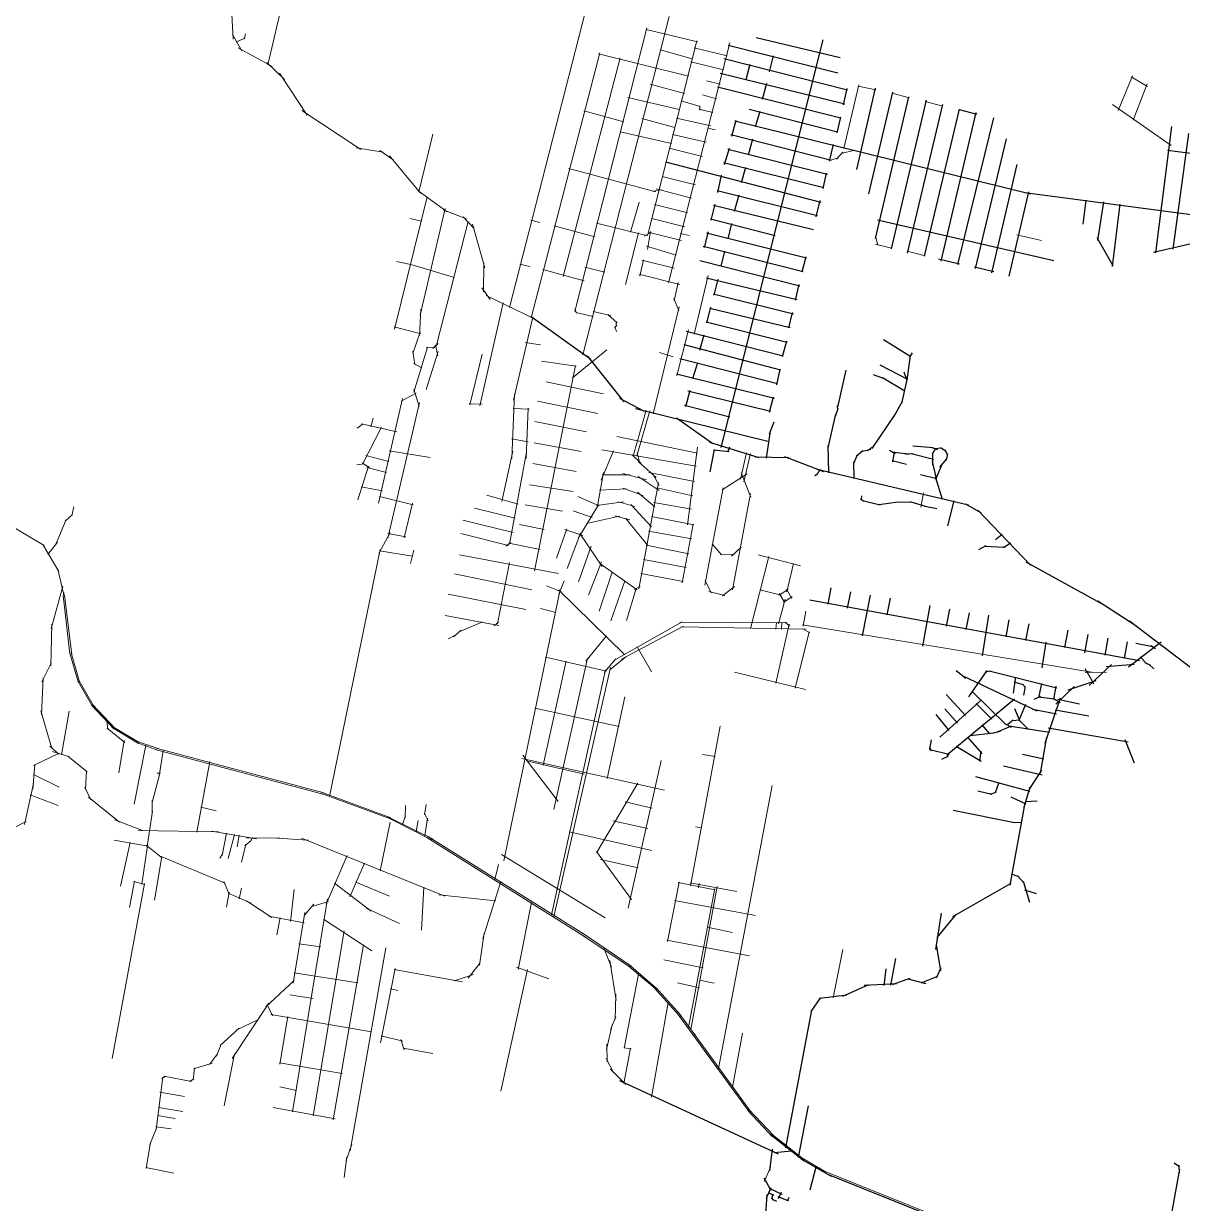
# Model space of a CAD drawing. Header units: inches. Extents: x 723419 to 759401, y 6910722 to 6968430.
# Drawn here: x 727619 to 731647, y 6944091 to 6948192 of the extents above; entities that cross this region are included whole.
import ezdxf

# ---------------------------------------------------------------- set-up
doc = ezdxf.new("R2010")
doc.units = ezdxf.units.IN
doc.header["$MEASUREMENT"] = 0
doc.layers.add('Linhas Axiais - Palhoca', color=3, linetype='Continuous', lineweight=60)
doc.layers.add('Linhas Axiais - Sao Jose', color=5, linetype='Continuous', lineweight=60)

msp = doc.modelspace()

# ---------------------------------------------------------------- linework, layer by layer
at = {"layer": 'Linhas Axiais - Palhoca', "linetype": 'Continuous', "lineweight": 25}
for p, q in [((730191.7, 6944179.3), (730216.8, 6944136.2)), ((730202.8, 6944121.5), (730197.8, 6944052.5)), ((730216.1, 6944144.6), (730200.3, 6944107.7)), ((730206.9, 6944129.1), (730225.3, 6944118.9)), ((730210.4, 6944143.9), (730254.3, 6944122.8)), ((730223.7, 6944123.2), (730219.2, 6944106.5)), ((730251.9, 6944128.6), (730241.6, 6944106.1)), ((730218.8, 6944112.6), (730224.6, 6944101.5)), ((730219.5, 6944105.5), (730236, 6944099)), ((730240.9, 6944114.6), (730277.4, 6944099.3)), ((730279.5, 6944111), (730273, 6944098.8))]:
    msp.add_line(p, q, dxfattribs=at)
at = {"layer": 'Linhas Axiais - Sao Jose', "lineweight": 0}
for p, q in [((728468.4, 6948048.6), (728599, 6948609.7)), ((729308, 6947204.7), (729609.1, 6948382.1)), ((728346.9, 6948137.2), (728342.7, 6948224.6)), ((729562.8, 6947040.3), (729863.2, 6948216.5)), ((728377.1, 6948097), (728345.1, 6948154.4)), ((728358, 6948127.7), (728388.7, 6948142.3)), ((728385.3, 6948137.5), (728390, 6948156.6)), ((729535.3, 6947191.6), (729785.8, 6948177.6)), ((729782.6, 6948171.7), (729962, 6948128.1)), ((728483.2, 6948042.6), (728365.3, 6948108.1)), ((729788.9, 6947458.7), (729958.8, 6948132.3)), ((729831.8, 6948100.5), (729943.4, 6948069.9)), ((729860.9, 6947290.9), (730074.2, 6948124.9)), ((730064.8, 6948079.7), (729949.7, 6948107.1)), ((729383.6, 6947169.5), (729622.3, 6948090.2)), ((729494.7, 6947312.3), (729692.6, 6948072.7)), ((729617.1, 6948087.3), (729930.7, 6948009)), ((730052, 6948030.8), (729938.2, 6948059.2)), ((728526.4, 6947998.1), (728464.7, 6948056.3)), ((728605.1, 6947873.3), (728508.8, 6948019.5)), ((729797.4, 6947981.5), (729915.9, 6947949.2)), ((730040.5, 6947981.8), (729992.2, 6947993.3)), ((730469.9, 6947758.2), (730522.6, 6947979.2)), ((731424.3, 6947890), (731473.2, 6948009.9)), ((731468.4, 6948006.4), (731526.1, 6947973.3)), ((731476.3, 6947856), (731524.8, 6947982.6)), ((729897.4, 6947893.6), (729719.1, 6947934.9)), ((730027.3, 6947930.9), (729979.4, 6947944.8)), ((730520.3, 6947974.7), (730581.2, 6947961.7)), ((730697.8, 6947933.3), (730637.9, 6947949.8)), ((729904.7, 6947923), (729971.3, 6947903.6)), ((730014.7, 6947882.4), (729966.2, 6947894.5)), ((729968, 6947905.8), (729970.6, 6947891.2)), ((730814.7, 6947905.3), (730753.2, 6947921.4)), ((731404.4, 6947911.1), (731607.7, 6947767.8)), ((728791.2, 6947754.2), (728586.6, 6947889.4)), ((729566.2, 6947888.5), (729705.9, 6947849.9)), ((729768.3, 6947861.9), (729883.1, 6947830.1)), ((729888.9, 6947863.5), (730008, 6947837)), ((729692.6, 6947815.9), (729871.4, 6947774.5)), ((729997.5, 6947828.8), (730022.9, 6947823.1)), ((729041.3, 6947808), (728993.1, 6947607.5)), ((729874.1, 6947806.3), (729991.1, 6947779.9)), ((728868.6, 6947745), (728776.5, 6947759.8)), ((728903.9, 6947717.9), (728856.7, 6947750.5)), ((728998.5, 6947602.5), (728890.5, 6947732.6)), ((729862.5, 6947759.2), (729978.4, 6947729.6)), ((730444.9, 6947720.7), (730466.6, 6947745.2)), ((730461, 6947740.6), (730508, 6947751.4)), ((730422.9, 6947717), (730451.3, 6947725.6)), ((729513.8, 6947687.6), (729816.4, 6947606.9)), ((729838.1, 6947660.3), (729954.6, 6947631.7)), ((729091, 6947537.6), (728988.9, 6947611.2)), ((729806.7, 6947607.8), (729835.4, 6947614.8)), ((729818.2, 6947617), (729941.2, 6947585.3)), ((729022.3, 6947590.1), (728908, 6947130.2)), ((729759, 6947571.7), (729728.3, 6947467.2)), ((729084, 6947548.8), (728997.2, 6947178.4)), ((729077.2, 6947545), (729158.3, 6947512.8)), ((729812.5, 6947563), (729928.1, 6947534.3)), ((728961.9, 6947514.3), (729002.8, 6947505.5)), ((729164.1, 6947504.3), (729054, 6947073.6)), ((729185.2, 6947479.4), (729147.1, 6947520.2)), ((729222.2, 6947342.9), (729178.9, 6947494.8)), ((729413.1, 6947500.8), (729382.7, 6947508.3)), ((729463.5, 6947489), (729604.8, 6947450.9)), ((729610.6, 6947498.4), (729788.4, 6947454.4)), ((729802.2, 6947514.2), (729917, 6947485.7)), ((729711.1, 6947284.6), (729756.1, 6947465)), ((729776.2, 6947453.4), (729800, 6947467.1)), ((729787.4, 6947407), (729798.5, 6947469.2)), ((729790, 6947466.6), (729905.3, 6947438)), ((729932.5, 6947454.8), (729901.1, 6947462.2)), ((730588.5, 6947421.3), (730579.9, 6947453.3)), ((731071.1, 6947457.2), (731156.9, 6947437.4)), ((729784.7, 6947417.6), (729887.4, 6947387.4)), ((730636.1, 6947411.6), (730580.5, 6947424.6)), ((728915, 6947365.4), (728965.4, 6947354.2)), ((729217.5, 6947259.3), (729218.5, 6947359.8)), ((729761.4, 6947313.7), (729774.1, 6947370.3)), ((729767.8, 6947369.8), (729880.5, 6947342.2)), ((730689.9, 6947400.6), (730752.7, 6947384.9)), ((729116.5, 6947308.9), (728964.8, 6947354.8)), ((729378.3, 6947347.8), (729343.9, 6947355.3)), ((729423.8, 6947336.6), (729567.7, 6947297.5)), ((729639.7, 6947327.5), (729570.2, 6947344.7)), ((729757.7, 6947321.1), (729899.5, 6947285.1)), ((729894.1, 6947292.4), (729880.9, 6947228.3)), ((729950.2, 6947112.4), (729998.9, 6947316.2)), ((729241.3, 6947232.3), (729212.2, 6947273.1)), ((729396.9, 6947164.2), (729226.5, 6947246.8)), ((729879.3, 6947236.8), (729896.8, 6947194.5)), ((728994.8, 6947108), (729000.1, 6947199)), ((729285.7, 6947221.6), (729205.4, 6946863.7)), ((729541.3, 6947185.3), (729535.3, 6947200.1)), ((729897.8, 6947207.2), (729807.4, 6946835.4)), ((729322.1, 6946883.2), (729389.1, 6947171.2)), ((729598.8, 6947174), (729538.1, 6947188.1)), ((729598.8, 6947191.3), (729659.1, 6947176.8)), ((729649.9, 6947180.7), (729682.8, 6947151.4)), ((729678.9, 6947156.7), (729679.2, 6947139.1)), ((728907.5, 6947138.2), (728999.5, 6947113.3)), ((728996.9, 6947119.1), (728972.5, 6947044.5)), ((729681, 6947144.4), (729673.9, 6947133.4)), ((729673.9, 6947138), (729679.6, 6947122.1)), ((729889.9, 6946968), (729930.5, 6947127.6)), ((729059.9, 6947079.4), (729041.9, 6947063)), ((729058.6, 6947037.4), (729051.2, 6947075.1)), ((729362.3, 6947083.6), (729416, 6947075.1)), ((728972.5, 6947053), (728978.4, 6947006.4)), ((729022.8, 6947066.7), (728975.2, 6946910.6)), ((729018, 6946919.9), (729060, 6947051.8)), ((729048.7, 6947066.2), (729018.6, 6947064.6)), ((729170.1, 6946866.5), (729212.4, 6947042.9)), ((729527.2, 6946960.8), (729646.7, 6947057.4)), ((729877.3, 6947033.7), (729829.8, 6947048.8)), ((728975.2, 6947010.1), (729003.2, 6946994.8)), ((729395.3, 6946290.1), (729537.8, 6947003.6)), ((729418.7, 6947018.6), (729540, 6947001.4)), ((728975.7, 6946920.7), (728994.2, 6946860.9)), ((729435, 6946946.3), (729634.8, 6946904.8)), ((728853, 6946524.3), (728936, 6946888.9)), ((728994.8, 6946874.6), (728884.7, 6946403.7)), ((728931.9, 6946879.3), (728983.1, 6946907.2)), ((729213.1, 6946868.6), (729168, 6946870.1)), ((729315.9, 6946679.9), (729324.8, 6946904.8)), ((729405.5, 6946879.3), (729614.9, 6946836.9)), ((729320.8, 6946853.7), (729376.4, 6946851)), ((729365.8, 6946679.5), (729373.3, 6946854.6)), ((729783.2, 6946847.9), (729738.2, 6946688.1)), ((729750.9, 6946689.7), (729795.3, 6946846.3)), ((728799, 6946800.6), (728778.3, 6946785.7)), ((728915.9, 6946773), (728793.2, 6946800.6)), ((728863, 6946789.4), (728797.4, 6946659.8)), ((728826.1, 6946790.1), (728833.5, 6946819.7)), ((729395.8, 6946808.3), (729575.7, 6946772.6)), ((729315.5, 6946747.9), (729372.8, 6946738.2)), ((729962, 6946698.7), (729681, 6946756.4)), ((729032.3, 6946683.1), (728890, 6946706.9)), ((729281.5, 6946530.5), (729319.1, 6946705.1)), ((729393.6, 6946735.1), (729557.2, 6946704.2)), ((729627.2, 6946605.3), (729669, 6946706.4)), ((729628.7, 6946709.8), (729956.7, 6946653.2)), ((729927, 6946449.5), (729962, 6946719.4)), ((728796.3, 6946664.6), (728821.2, 6946647.6)), ((728888.5, 6946670.1), (728809.1, 6946690.6)), ((729308.4, 6946381.9), (729367.1, 6946702)), ((729765.2, 6946663.2), (729734.5, 6946692.8)), ((729761.5, 6946662.2), (729751.9, 6946699.2)), ((729755.7, 6946670.1), (729817.6, 6946613.5)), ((730131.5, 6946699.2), (730110.4, 6946608.2)), ((730145.3, 6946697.1), (730122, 6946598.6)), ((728803.2, 6946661.9), (728777.8, 6946657.7)), ((728780.6, 6946536.1), (728818, 6946653.5)), ((728812.2, 6946649.2), (728879.9, 6946631.2)), ((729389.1, 6946662.3), (729539.5, 6946634.5)), ((729612.4, 6946508.5), (729635.2, 6946631.8)), ((729726.7, 6946623.8), (729630.4, 6946622.8)), ((729783.9, 6946605.8), (729701.9, 6946627.5)), ((729792.2, 6946630.9), (729951.4, 6946599.8)), ((729828.1, 6946586.5), (729807, 6946624.6)), ((730133.7, 6946626.7), (730046.9, 6946571.7)), ((730113, 6946630.4), (730146.4, 6946546.2)), ((728792.6, 6946581.6), (728866.7, 6946567.2)), ((729377.2, 6946589.1), (729529.8, 6946565.7)), ((729827.8, 6946569.3), (729755.3, 6946617.5)), ((729757.2, 6946226.7), (729826, 6946596.6)), ((728973.6, 6946519), (728855.6, 6946548.1)), ((729229.1, 6946552.5), (729338.4, 6946521.2)), ((729545, 6946547.4), (729619.1, 6946515.6)), ((729716.4, 6946574.9), (729620.6, 6946569.6)), ((729770.9, 6946551.1), (729702.7, 6946577)), ((729812.7, 6946512.5), (729752.9, 6946562.7)), ((729819.6, 6946578.1), (729945, 6946550)), ((730050.3, 6946577.6), (729987.1, 6946239.3)), ((730145.2, 6946558.5), (730083.1, 6946224.1)), ((730747.4, 6946560.7), (730737.9, 6946510.9)), ((727690.6, 6946377.5), (727438, 6946526.8)), ((727786.7, 6946482), (727793, 6946512.2)), ((728942.4, 6946404.7), (728970.4, 6946524.9)), ((729186.7, 6946507.5), (729327.9, 6946473.1)), ((729362.7, 6946518.6), (729492.3, 6946496.9)), ((729548.1, 6946404), (729616.9, 6946519.3)), ((729610.1, 6946516.7), (729703.7, 6946528.9)), ((729687.3, 6946529.4), (729743.4, 6946513)), ((729730.2, 6946519.9), (729802.1, 6946442.6)), ((729810.1, 6946527.3), (729940.8, 6946503.5)), ((727730.3, 6946378.8), (727767.3, 6946468.3)), ((727763.4, 6946462.7), (727789, 6946485.5)), ((729145.3, 6946466.1), (729320.4, 6946422.9)), ((729529.1, 6946497.7), (729595.2, 6946475.4)), ((729575.7, 6946454.3), (729690.5, 6946479.1)), ((729673.6, 6946480.2), (729725.9, 6946466.4)), ((729711.7, 6946472.3), (729788.4, 6946378.1)), ((729801.6, 6946478.6), (729949.3, 6946449)), ((728854, 6946349.7), (728892.6, 6946423.3)), ((728884.7, 6946419), (728948.2, 6946407.4)), ((729138.7, 6946418.9), (729304.9, 6946377.9)), ((729343.3, 6946450.2), (729428, 6946433)), ((729471.9, 6946334.1), (729506.9, 6946435.2)), ((729500, 6946433.6), (729562.4, 6946412.5)), ((729509, 6946298.2), (729555, 6946420.9)), ((729629.6, 6946305), (729551.9, 6946419.9)), ((729791.6, 6946427.8), (729941.8, 6946400.3)), ((729908, 6946247.4), (729946.6, 6946452.1)), ((727741.2, 6946287.2), (727685.5, 6946381.1)), ((727703.6, 6946346.3), (727736.6, 6946389.4)), ((729295.2, 6946375.2), (729312.4, 6946388)), ((729305.4, 6946386.3), (729414.3, 6946363.8)), ((729547.6, 6946251.1), (729591.5, 6946375.4)), ((729782.6, 6946379.1), (729931.8, 6946349)), ((730044.6, 6946345.5), (730012.9, 6946383.2)), ((728858.2, 6946364), (728682.3, 6945505.1)), ((728855.6, 6946358.7), (728971, 6946340.2)), ((728964, 6946314.9), (728975, 6946361.4)), ((729134.3, 6946345.7), (729477.8, 6946280)), ((730088.7, 6946346.2), (730040.1, 6946347.2)), ((730113.1, 6946372.3), (730079.9, 6946340.9)), ((730146.2, 6946089.4), (730208.9, 6946338.9)), ((730171.8, 6946345.2), (730319.4, 6946306.5)), ((727737.4, 6946295.5), (727758.2, 6946210.3)), ((729265.7, 6946105.8), (729308.4, 6946318.8)), ((729582.5, 6946205.5), (729627.5, 6946320.9)), ((729751.9, 6946223.5), (729622.2, 6946315.1)), ((729773.6, 6946328.8), (729921.7, 6946300.8)), ((730271.6, 6946216.4), (730295.2, 6946314.8)), ((729116.6, 6946278.7), (729385.2, 6946224)), ((729479.3, 6946208.5), (729498.3, 6946255.2)), ((729620.1, 6946148.9), (729665.1, 6946285.5)), ((729660.3, 6946115.6), (729708.5, 6946255.3)), ((729764, 6946280.7), (729912.2, 6946252.1)), ((730009, 6946213.5), (729987.8, 6946256.2)), ((727714.7, 6946087.8), (727754.9, 6946236)), ((727756, 6946201.9), (727758.3, 6946213.7)), ((727757.3, 6946213.4), (727761.4, 6946203)), ((729288.2, 6945281.4), (729483.7, 6946225.2)), ((729436.1, 6946237.6), (729488.6, 6946216.4)), ((729478.4, 6946223), (729708.6, 6945998.1)), ((729714.8, 6946116.7), (729748.7, 6946228.7)), ((729741.3, 6946224.6), (729762.5, 6946235.7)), ((730056.6, 6946203.3), (730000.9, 6946218.1)), ((730090.5, 6946235.4), (730048.9, 6946202.6)), ((730252.8, 6946205.5), (730178.2, 6946223.3)), ((730244.6, 6946205), (730276.4, 6946224.9)), ((730270.3, 6946225.9), (730289.1, 6946193.4)), ((727756.2, 6946204.4), (727779.9, 6946000.8)), ((727760.8, 6946205.2), (727786.1, 6945997.7)), ((729094.6, 6946208.1), (729364.9, 6946155.2)), ((730243, 6946105.3), (730265.8, 6946191.3)), ((730263.9, 6946180.4), (730244.9, 6946211.1)), ((730260.2, 6946179.9), (730290.9, 6946200.5)), ((729084.4, 6946134.5), (729270.5, 6946100.1)), ((729415.8, 6946158.6), (729469.6, 6946144.5)), ((730338.1, 6946149), (730329.1, 6946097.7)), ((727713.6, 6945959.5), (727717.3, 6946103.9)), ((729133.1, 6946077.8), (729213.8, 6946112.2)), ((729254.2, 6946098.7), (729270.1, 6946110.7)), ((729908.6, 6946112.2), (729670.7, 6945978.3)), ((729697.7, 6945982.2), (729913.1, 6946097.6)), ((730272.9, 6946108.4), (729900.4, 6946110.8)), ((729903.8, 6946095.2), (730339.3, 6946086.8)), ((730233.8, 6945899.2), (730280.6, 6946103.7)), ((730234.3, 6946086.8), (730235.6, 6946109.8)), ((730253.9, 6946085.7), (730254.4, 6946110.8)), ((730281.9, 6946097.6), (730265, 6946110.6)), ((731331.8, 6945936.8), (730326.9, 6946101.4)), ((729094.3, 6946052.7), (729121.7, 6946066.8)), ((729113.7, 6946060.6), (729140.1, 6946083.6)), ((729573.7, 6945975.6), (729645.5, 6946063.4)), ((730349.1, 6946078), (730300.7, 6945881.7)), ((730328, 6946088.1), (730351.5, 6946073.5)), ((727778.7, 6946006.5), (727810.1, 6945900.3)), ((729801.7, 6945938.6), (729752, 6946025.4)), ((727682.4, 6945903.7), (727715.7, 6945970.9)), ((727813.4, 6945903.5), (727784.6, 6946004.1)), ((729425.5, 6945614), (729505.3, 6945976.1)), ((729432.9, 6945989.9), (729644.6, 6945940.7)), ((729462.5, 6945459.7), (729579, 6945985.7)), ((729677.9, 6945983.8), (729637.4, 6945936.5)), ((729657.2, 6945944.9), (729711.8, 6945990.4)), ((729642.2, 6945944.9), (729454, 6945093.8)), ((729462.5, 6945088.5), (729659.6, 6945953.1)), ((730337.2, 6945877.2), (730090.1, 6945937.3)), ((731383.7, 6945937.4), (731308.6, 6945935.8)), ((731338.7, 6945897.2), (731309.1, 6945949)), ((727681.4, 6945789.4), (727686.6, 6945917.7)), ((727808.3, 6945905.3), (727857.5, 6945820.1)), ((727860.5, 6945822.8), (727812.4, 6945907)), ((729647.7, 6945567.6), (729709.1, 6945851.8)), ((727716.8, 6945671.6), (727678.4, 6945802.8)), ((727750.2, 6945650.5), (727777.9, 6945801.9)), ((727855.5, 6945823), (727933.3, 6945739.5)), ((727858.9, 6945825.1), (727936.3, 6945742.5)), ((729689, 6945748.1), (729396.4, 6945812.1)), ((727911.9, 6945737.6), (727907.9, 6945769.1)), ((727970.9, 6945692.4), (727909.2, 6945742.6)), ((727927.3, 6945744.9), (728018.8, 6945689.2)), ((728020.9, 6945693.2), (727932, 6945745.9)), ((729936.7, 6945194.9), (730040.2, 6945749.7)), ((727741.9, 6945652.8), (727710.2, 6945680.6)), ((727950, 6945587.6), (727969, 6945700)), ((728003.7, 6945478.6), (728043.6, 6945683.4)), ((728011.8, 6945692.4), (728088.3, 6945665.2)), ((728014.2, 6945695.9), (728090.2, 6945670.4)), ((727653.6, 6945612.7), (727742.2, 6945656.1)), ((727779, 6945642.9), (727719.7, 6945661.7)), ((727840.1, 6945590.8), (727773.2, 6945645.5)), ((728668.1, 6945510.8), (728076.4, 6945668.9)), ((728663.1, 6945517.3), (728080.1, 6945673.6)), ((728090.4, 6945577), (728104.4, 6945663.5)), ((729846.2, 6945527.4), (729350.3, 6945637.6)), ((729477.5, 6945487.9), (729354.8, 6945648.8)), ((730022.5, 6945644.5), (729979.3, 6945651.3)), ((727658.4, 6945616.4), (727650.7, 6945530.4)), ((728221.4, 6945381.6), (728266.4, 6945626.8)), ((729567.2, 6945583.1), (729366.8, 6945629.5)), ((729720.5, 6945117.5), (729834.7, 6945630.8)), ((727742.5, 6945537), (727653.9, 6945581.2)), ((727833.8, 6945529.4), (727837.2, 6945594.7)), ((728065.3, 6945484.7), (728093.1, 6945590.2)), ((728083.3, 6945586), (728092.8, 6945586)), ((727653.3, 6945550.3), (727622.1, 6945407.9)), ((727852.6, 6945493.6), (727831.7, 6945537.8)), ((728650.7, 6945521.4), (728895.4, 6945430.6)), ((728894.2, 6945428), (728654.6, 6945515.1)), ((729610.3, 6945309.3), (729754.5, 6945551.4)), ((730220.7, 6945543.8), (730034.3, 6944559.5)), ((727739.3, 6945473.3), (727642.2, 6945510.8)), ((727952.3, 6945416.4), (727844.6, 6945503.2)), ((728066.3, 6945446.3), (728066.3, 6945491.8)), ((728946.5, 6945473.9), (728945.1, 6945429.8)), ((729012.4, 6945441.8), (729018.1, 6945477.7)), ((729803.4, 6945464.1), (729709.8, 6945486.3)), ((728048.4, 6945331.2), (728066.6, 6945453.7)), ((728235.2, 6945467.7), (728288.1, 6945455.8)), ((728884.3, 6945432.4), (729038.6, 6945353.3)), ((729042.1, 6945356.6), (728885.4, 6945434.8)), ((728946.5, 6945438.2), (728936.2, 6945407.9)), ((729025.8, 6945420.2), (729012.4, 6945446)), ((727628.3, 6945418.2), (727457.6, 6945330.8)), ((728032.7, 6945386.5), (727936.2, 6945424.6)), ((728858.2, 6945247), (728893.5, 6945416.4)), ((728990.6, 6945422), (728983.5, 6945383.5)), ((729013.1, 6945368), (729023, 6945429.8)), ((729789.4, 6945394), (729666.7, 6945421)), ((729975.3, 6945396.2), (729954.6, 6945399.3)), ((728052.3, 6945332.5), (727934.3, 6945353.2)), ((728296, 6945382.1), (728017.7, 6945387.4)), ((728428.7, 6945358.3), (728272.6, 6945385.2)), ((728308.7, 6945300.5), (728324.6, 6945377.8)), ((728329.6, 6945289.4), (728352.4, 6945372.5)), ((728361.7, 6945330.4), (728368, 6945371.2)), ((728388.1, 6945333.6), (728409.5, 6945351.8)), ((728508.9, 6945361.8), (728393.4, 6945360)), ((728406.9, 6945347.1), (728414.6, 6945363)), ((728607.7, 6945353.9), (728482, 6945361.8)), ((729083.3, 6945158.6), (728584.8, 6945360.5)), ((729020.6, 6945363), (729572.7, 6945016.4)), ((729023, 6945367.1), (729574.8, 6945022.3)), ((729803, 6945317.3), (729515.9, 6945382.1)), ((727955.4, 6945193.1), (727989.3, 6945345)), ((728030.1, 6945200.8), (728049.9, 6945334.4)), ((728096.9, 6945294.2), (728044.6, 6945336.2)), ((728376.5, 6945276.4), (728391, 6945339.4)), ((729610.7, 6945313.7), (729732, 6945147)), ((728099.4, 6945297.1), (728073.5, 6945144.9)), ((728319.2, 6945203.4), (728090.9, 6945298.9)), ((728301.1, 6945290.2), (728311.1, 6945306.6)), ((728670.3, 6945130.6), (728743.3, 6945300.6)), ((728752.8, 6945156.4), (728803.7, 6945273.7)), ((729269.4, 6945269), (729257.5, 6945217)), ((729640.3, 6945083.1), (729280.3, 6945303.9)), ((729755.8, 6945257.7), (729624.8, 6945285.9)), ((727926.6, 6944594.6), (728039.6, 6945203.1)), ((727986.7, 6945119.8), (728003.9, 6945210.5)), ((728001.8, 6945209.2), (728040.9, 6945199.4)), ((728334, 6945165.8), (728314.4, 6945210)), ((728368.4, 6945149.7), (728376.9, 6945186.5)), ((728699.7, 6945204.2), (728826.7, 6945106.3)), ((728891.3, 6945158.6), (728773.7, 6945207.3)), ((729010.4, 6945189.6), (729001.7, 6945041)), ((729278.4, 6945209.2), (729215.2, 6945011.1)), ((729897.2, 6945207.9), (729857.1, 6945000.6)), ((729894.2, 6945206.4), (730021.9, 6945180.8)), ((730097.9, 6945174.7), (729936.5, 6945205.5)), ((729937.8, 6944694.7), (730030.2, 6945192.1)), ((729967.4, 6945202.4), (729964.7, 6945188.1)), ((728333, 6945173), (728324.8, 6945120.6)), ((728409.7, 6945133.8), (728330.6, 6945169.3)), ((728559.4, 6945182), (728546.2, 6945070.3)), ((728553.5, 6944408.6), (728675.5, 6945149.8)), ((729260.1, 6945142.9), (729062.8, 6945162.8)), ((730021.4, 6945184.8), (729930.6, 6944703.5)), ((728481.7, 6945084.1), (728393.3, 6945142)), ((728594.4, 6945091), (728628.2, 6945130.6)), ((728621.9, 6945123.2), (728678.5, 6945139.6)), ((728809.2, 6945117.1), (728925.4, 6945063.8)), ((729337.8, 6944903.7), (729384.8, 6945137)), ((730162.7, 6945091.9), (729881.8, 6945143.5)), ((728593.8, 6945065.6), (728470, 6945089.4)), ((728499.1, 6945024.5), (728511.3, 6945083.8)), ((728555.7, 6944855.7), (728596.3, 6945101.5)), ((728830, 6944968.4), (728661.4, 6945078.5)), ((728625.1, 6944394.8), (728733, 6945037.9)), ((729203.3, 6944918.3), (729220.1, 6945030.3)), ((729727, 6944911.9), (729556.5, 6945027)), ((729731, 6944915.8), (729560.6, 6945031.4)), ((730082.9, 6945032.8), (729994.7, 6945050.9)), ((728651.9, 6944982.2), (728576, 6944993.1)), ((728694.6, 6944381.4), (728800.1, 6944989.6)), ((730142, 6944950.8), (729854.9, 6945005.5)), ((728753.9, 6944273.8), (728878, 6944978.7)), ((729662.2, 6944911.8), (729637.6, 6944975.5)), ((730432.6, 6944805.8), (730466.5, 6944973)), ((728910, 6944907.7), (728859.3, 6944648.8)), ((728907.4, 6944903.7), (729145.1, 6944861.4)), ((729164.5, 6944874.2), (729206.4, 6944927.5)), ((729277.4, 6944480.8), (729370, 6944903.3)), ((729444.5, 6944871.1), (729332.5, 6944911.6)), ((729678.4, 6944796.1), (729657.2, 6944935.6)), ((729819.7, 6944832.5), (729720.6, 6944916.3)), ((729823.5, 6944834.3), (729721.8, 6944922.6)), ((729843.9, 6944937.1), (729981.5, 6944909.3)), ((728559.9, 6944865.6), (728461.2, 6944774.1)), ((728780.7, 6944857.3), (728559.5, 6944892.6)), ((729115.1, 6944864.5), (729183.4, 6944886.1)), ((729756.4, 6944887.9), (729707, 6944630.5)), ((729968.1, 6944866.9), (730018.9, 6944856.7)), ((728893.7, 6944836.2), (728921.5, 6944830.5)), ((729675.5, 6944729.5), (729678.1, 6944818.4)), ((729896.9, 6944744.6), (729812.5, 6944839.3)), ((729901.2, 6944747.3), (729817.3, 6944840.1)), ((729892.4, 6944857.3), (729968.7, 6944839.6)), ((728471.3, 6944786.5), (728344.1, 6944594.2)), ((728484.3, 6944743), (728465.3, 6944781.8)), ((728544.3, 6944815.7), (728625.4, 6944803)), ((729801.9, 6944460.3), (729859.9, 6944789.5)), ((728827.9, 6944687.3), (728478, 6944746.9)), ((728509.7, 6944574.4), (728536.9, 6944740.2)), ((729659.6, 6944695.3), (729677.1, 6944739.2)), ((730144.7, 6944404.4), (729890.6, 6944752.5)), ((730146.6, 6944409.3), (729896.7, 6944752.8)), ((729900.9, 6944736.1), (729905.2, 6944743.9)), ((728302.6, 6944640), (728368.4, 6944700.3)), ((728360.2, 6944694.2), (728435.1, 6944730.2)), ((729645.6, 6944625.7), (729664.4, 6944710.9)), ((728861.9, 6944673.1), (728936.9, 6944654.1)), ((728930.8, 6944660.3), (728941.4, 6944625)), ((729947.3, 6944672.8), (729953.2, 6944680.7)), ((730083.2, 6944495.1), (730118.1, 6944683)), ((728289.9, 6944603), (728305.5, 6944644.2)), ((728938.3, 6944629.9), (729041.9, 6944611.3)), ((729647.2, 6944582.9), (729646.6, 6944643.7)), ((729705.1, 6944508), (729728.7, 6944630.8)), ((729706.4, 6944631.8), (729731.3, 6944628.1)), ((728210.8, 6944558.5), (728274, 6944578.1)), ((728265.5, 6944573.9), (728293, 6944610.1)), ((728352.3, 6944610.1), (728316.1, 6944429.7)), ((728726.7, 6944541.9), (728508.7, 6944579)), ((729670.2, 6944543.5), (729643.5, 6944594.3)), ((728113.9, 6944532.9), (728099.4, 6944525.4)), ((728202.3, 6944514.3), (728106.8, 6944533.4)), ((728208.1, 6944518.8), (728213.1, 6944562)), ((729712, 6944503.5), (729659.3, 6944556.9)), ((728102.8, 6944529.7), (728079.5, 6944347.1)), ((728196.2, 6944514.3), (728210.5, 6944523.6)), ((728567.7, 6944483.6), (728509.2, 6944496.3)), ((728178.7, 6944462.7), (728092.7, 6944477)), ((728171.9, 6944410.4), (728088, 6944424.4)), ((728485.9, 6944424.1), (728701.5, 6944384.9)), ((730221.5, 6944323.6), (730138.7, 6944411.6)), ((730140.3, 6944416.8), (730226.3, 6944325.3)), ((728145.9, 6944385.7), (728084.3, 6944396.6)), ((728081.3, 6944352.4), (728058, 6944294.9)), ((728132.4, 6944349.9), (728078.5, 6944356.6)), ((730219.6, 6944330.9), (730334.7, 6944241)), ((728060.5, 6944303), (728044.6, 6944212)), ((728740.1, 6944240), (728759.9, 6944296.3)), ((728733.7, 6944181), (728742.9, 6944252.8)), ((730409.3, 6944199.3), (730321.5, 6944249.8)), ((728044.2, 6944215.5), (728141.6, 6944196.1)), ((730215.6, 6944215.6), (730192.8, 6944167)), ((731384.6, 6943809), (730399.3, 6944203.6))]:
    msp.add_line(p, q, dxfattribs=at)
at = {"layer": 'Linhas Axiais - Sao Jose', "linetype": 'Continuous', "lineweight": 25}
for p, q in [((730165.4, 6948143.3), (730457.9, 6948073.7)), ((730397.5, 6948135), (730042.5, 6946718.8)), ((730068.1, 6948116.9), (730449.3, 6948020.6)), ((730053.1, 6948070.2), (730482.7, 6947961.7)), ((730224.8, 6948080.2), (730210.5, 6948023.8)), ((730039.9, 6948019.9), (730473.1, 6947913)), ((730143.8, 6948049.8), (730129.9, 6947995.8)), ((730201.1, 6947983.6), (730186.5, 6947927.6)), ((730031, 6947972.3), (730460.2, 6947864.5)), ((730481.1, 6947966.5), (730467.8, 6947909.9)), ((730578.5, 6947967.2), (730514.2, 6947685.1)), ((730639.4, 6947953.1), (730555.5, 6947600.1)), ((730695.1, 6947937.5), (730579.3, 6947445.4)), ((730447.8, 6947814.4), (730141.3, 6947893.4)), ((730756.5, 6947925.3), (730634.3, 6947409.4)), ((730813.2, 6947910.6), (730690.4, 6947393.5)), ((730750.4, 6947383.3), (730872.2, 6947894.7)), ((730870.8, 6947893.3), (730932.3, 6947877.5)), ((730095, 6947855.5), (730080.1, 6947799.8)), ((730091.2, 6947853.8), (731119.5, 6947599.9)), ((730177.8, 6947886.8), (730162, 6947832.7)), ((730458.5, 6947866.4), (730445.5, 6947812.3)), ((730808.5, 6947366.4), (730930.7, 6947882.6)), ((730866.6, 6947354.9), (730991.3, 6947863.8)), ((731609.6, 6947833.9), (731553, 6947394.8)), ((730077.5, 6947805.8), (730426.8, 6947717.3)), ((730152.5, 6947789.6), (730137.2, 6947734.8)), ((730433.1, 6947771.2), (730419.2, 6947713.3)), ((731034.2, 6947791), (730926.7, 6947340.2)), ((731668.4, 6947810.1), (731614.1, 6947407.5)), ((730071.2, 6947758), (730054.6, 6947701.4)), ((730067.2, 6947755), (730413.3, 6947667.9)), ((731780.1, 6947726.4), (731595.5, 6947751.3)), ((729850.4, 6947711), (730390.3, 6947571.6)), ((730400.3, 6947621.1), (730052.3, 6947707.3)), ((730128.7, 6947691.9), (730113.8, 6947638.5)), ((731071.6, 6947702), (730983, 6947325.8)), ((730044.2, 6947664.7), (730031.1, 6947605.2)), ((730408.8, 6947672.3), (730396.7, 6947618.4)), ((730378.7, 6947523.9), (730029.3, 6947611)), ((731112.1, 6947607.5), (731043.8, 6947313.8)), ((730104.8, 6947595.6), (730089.1, 6947539.1)), ((730386.3, 6947576.4), (730372.8, 6947520.7)), ((731786.7, 6947513.2), (731099, 6947603.6)), ((731311.8, 6947578.3), (731300.8, 6947495.2)), ((731372.5, 6947572), (731352.3, 6947437.5)), ((730021.3, 6947563.9), (730008.2, 6947509.1)), ((730017.6, 6947561), (730364.2, 6947476.2)), ((731429.6, 6947564.6), (731402.5, 6947347.4)), ((730006.7, 6947513.6), (730231.5, 6947455.2)), ((730080.2, 6947497.3), (730066.6, 6947443.4)), ((731200.5, 6947367.1), (730587.7, 6947508.9)), ((729998.1, 6947468), (729984.5, 6947413.1)), ((729993.1, 6947464.5), (730340, 6947377.4)), ((731406.6, 6947350.3), (731350.5, 6947447.3)), ((731751.4, 6947443), (731547, 6947396.2)), ((730328.9, 6947329), (729981, 6947416.6)), ((729969.9, 6947368.2), (730317.3, 6947280)), ((730055.6, 6947400.4), (730042.5, 6947349)), ((730337.5, 6947381.4), (730324.4, 6947328)), ((730872.4, 6947355.4), (730799.5, 6947373.4)), ((730991.4, 6947329.2), (730924.5, 6947345.5)), ((729992.1, 6947308.5), (730307.7, 6947232.5)), ((730032.4, 6947303.5), (730018.3, 6947247.6)), ((730314.3, 6947284.4), (730301.2, 6947231)), ((730015.8, 6947252.7), (730295.1, 6947183.2)), ((730007.2, 6947206.6), (729992.6, 6947151.7)), ((730004.2, 6947203.1), (730283.5, 6947135.1)), ((729590.2, 6947024.5), (729382.8, 6947172.2)), ((729991.6, 6947155.2), (730272.9, 6947084.7)), ((730291.1, 6947187.5), (730278, 6947134.1)), ((729922.5, 6947123.2), (730259.3, 6947037.2)), ((729913.7, 6947076.5), (730250.2, 6946987.8)), ((729983.5, 6947109.1), (729968.3, 6947055.2)), ((730270.4, 6947087.6), (730256.3, 6947033.7)), ((730608.2, 6947093.2), (730702.6, 6947034.3)), ((729577.9, 6947037.3), (729705.1, 6946876.9)), ((730701.2, 6947038.3), (730689.7, 6946952.3)), ((730707.6, 6947047.8), (730698.2, 6947032.8)), ((730239.1, 6946939.8), (729899.6, 6947027.1)), ((729961.2, 6947012.3), (729944.5, 6946957.4)), ((730247.2, 6946991.1), (730235.6, 6946936.2)), ((730595.8, 6947006), (730691.2, 6946955.3)), ((729889, 6946974.1), (730229, 6946889.3)), ((730477.6, 6946987.1), (730447.6, 6946858.5)), ((730572.6, 6946971.6), (730616.6, 6946955.5)), ((730604, 6946961.4), (730682.3, 6946915.1)), ((730690.8, 6946959.6), (730670.3, 6946870.8)), ((730678.8, 6946981.7), (730687.9, 6946954.4)), ((729935, 6946915.9), (729919.3, 6946860)), ((730215.4, 6946842.9), (729927.5, 6946913.9)), ((729777.1, 6946843.5), (729691.9, 6946889.1)), ((730224.5, 6946893.2), (730210.9, 6946839.4)), ((730673.1, 6946877.7), (730643.8, 6946826.6)), ((729746, 6946853.3), (730211.1, 6946739.4)), ((729916.8, 6946866), (730074.2, 6946825.2)), ((730415.3, 6946717.1), (730442.1, 6946834.6)), ((730449.7, 6946852.6), (730439.5, 6946826.2)), ((730449.1, 6946848.5), (730448.4, 6946863.9)), ((730648, 6946833.3), (730568, 6946714.4)), ((730015, 6946731.5), (729888.1, 6946820.7)), ((730226.4, 6946806.5), (730211.1, 6946765)), ((730214.5, 6946776.5), (730200.1, 6946681.4)), ((730019.6, 6946711.6), (730004.5, 6946633.7)), ((730176.4, 6946682.6), (730004.6, 6946736.1)), ((730016.7, 6946709.8), (730071.1, 6946704.6)), ((730072.5, 6946719.4), (730066.3, 6946701.6)), ((730417.6, 6946630.1), (730416.1, 6946725.7)), ((730535.8, 6946706.5), (730512.7, 6946687.1)), ((730530.3, 6946704.1), (730563.5, 6946712.3)), ((730572.4, 6946720.3), (730553, 6946707.1)), ((730629.2, 6946709.2), (730648.7, 6946697)), ((730645.2, 6946703.6), (730639, 6946668.8)), ((730710.1, 6946723.8), (730780.6, 6946717.9)), ((730772.6, 6946719.3), (730795.3, 6946710.9)), ((730789, 6946715.1), (730777.5, 6946695.9)), ((730810, 6946716.2), (730785.7, 6946713.2)), ((730825.8, 6946704.9), (730805.7, 6946717.4)), ((730830.1, 6946693), (730822, 6946710.3)), ((730279, 6946682.2), (730162, 6946684.2)), ((730400.3, 6946634.3), (730265.1, 6946685.9)), ((730516.1, 6946692.1), (730503.3, 6946662.2)), ((730504.2, 6946668.3), (730504.7, 6946610.3)), ((730637.9, 6946673.6), (730687.5, 6946660.7)), ((730644.5, 6946702.2), (730696.5, 6946695.9)), ((730684.7, 6946695.2), (730711.2, 6946697.7)), ((730704.2, 6946698), (730781.3, 6946678.2)), ((730776.7, 6946670), (730790.6, 6946610.2)), ((730778.8, 6946700.3), (730778.4, 6946657.3)), ((730789.5, 6946608.2), (730813.6, 6946663.2)), ((730804.1, 6946649.9), (730828.3, 6946679.2)), ((730830.5, 6946696.2), (730826, 6946674.4)), ((730378.1, 6946625.3), (730369.7, 6946620.2)), ((730386.4, 6946641.3), (730376.2, 6946623)), ((730903.5, 6946517.7), (730377.7, 6946641.6)), ((730736.8, 6946624.9), (730793.4, 6946610.6)), ((730813.4, 6946538), (730789.2, 6946616.6)), ((730528.3, 6946540.4), (730539.3, 6946532.3)), ((730532, 6946549.9), (730530.1, 6946538.2)), ((730535.3, 6946533.8), (730596.8, 6946519.5)), ((730592.3, 6946519.7), (730658.7, 6946529)), ((730650.1, 6946528.3), (730704.2, 6946529.9)), ((730699.1, 6946530.3), (730757.9, 6946512.8)), ((730751.3, 6946514), (730793.4, 6946506.7)), ((730853.1, 6946532.6), (730830.8, 6946445.8)), ((730948.6, 6946490.1), (730894.5, 6946521.3)), ((731119.3, 6946309.2), (730936.5, 6946500.4)), ((731020.3, 6946416.4), (730997.5, 6946396.8)), ((730939.9, 6946363.3), (730965.1, 6946377.5)), ((730958.1, 6946375.7), (731031.1, 6946372.1)), ((731051.1, 6946385.3), (731024.5, 6946369.9)), ((731375.1, 6946170.8), (731104.1, 6946320)), ((730424.7, 6946230.5), (730414.2, 6946173.4)), ((730493.5, 6946217.1), (730481.8, 6946160)), ((731498, 6945977.3), (730351.6, 6946187.4)), ((730561.7, 6946205.5), (730534.4, 6946063.8)), ((730631.1, 6946195), (730620, 6946136.7)), ((731485.5, 6946098.8), (731353, 6946184.7)), ((730768.8, 6946168.7), (730743.4, 6946027.3)), ((730837.6, 6946155.9), (730826.4, 6946097.3)), ((730905.7, 6946143.1), (730894.6, 6946085.4)), ((730973.6, 6946135.3), (730950.8, 6945994.5)), ((731043.9, 6946119.6), (731033.2, 6946060.1)), ((731113.4, 6946105.3), (731101.5, 6946047.6)), ((731846, 6945821.8), (731463.4, 6946115.1)), ((731248.8, 6946083), (731236.7, 6946023)), ((731317.9, 6946067.9), (731307.2, 6946004.6)), ((731387.9, 6946055.2), (731377.3, 6945995.9)), ((731172.3, 6946042), (731158.8, 6945952.2)), ((731455.5, 6946043), (731444.6, 6945985)), ((731573.1, 6946041.1), (731459.8, 6945954.9)), ((731485.3, 6946038.1), (731544.8, 6946026.8)), ((731553.4, 6946018.9), (731537.5, 6946029.4)), ((731500.7, 6945991.2), (731523, 6945966.3)), ((731517, 6945970.7), (731535.8, 6945961.6)), ((731529.9, 6945965.6), (731548.1, 6945949.3)), ((730860.3, 6945943.4), (730894.5, 6945917)), ((730967.3, 6945943.1), (730903.4, 6945851.5)), ((730961.4, 6945938.4), (730981.2, 6945942.3)), ((730975.8, 6945942.3), (731210.3, 6945882.8)), ((731400.1, 6945964.4), (731322.8, 6945891.3)), ((731479.5, 6945963.8), (731382.6, 6945955.4)), ((730883.8, 6945924.2), (731141.2, 6945803.5)), ((731066.7, 6945920), (731058.3, 6945864.2)), ((731060.9, 6945903.2), (731093.6, 6945894.6)), ((731091.4, 6945895.7), (731101.2, 6945884.5)), ((731100.4, 6945887), (731094.3, 6945857.7)), ((731156.7, 6945897.7), (731147.2, 6945847.6)), ((731207.1, 6945888.6), (731199.5, 6945842.2)), ((731271, 6945887.6), (731207, 6945825.7)), ((731345.6, 6945907.2), (731248.8, 6945874.9)), ((730826.2, 6945860), (730893.2, 6945786.6)), ((731063.2, 6945844), (730828.2, 6945649.2)), ((730915.4, 6945871.6), (731034.4, 6945753.8)), ((731131.2, 6945843), (731155.2, 6945853.9)), ((731147, 6945851.3), (731203, 6945844.2)), ((731221.8, 6945847.4), (731168.7, 6945689.6)), ((731197.6, 6945847), (731222.4, 6945831.6)), ((731213.8, 6945843.2), (731289, 6945826.8)), ((730949, 6945841.1), (730803.5, 6945711.7)), ((730821.3, 6945809.6), (730865.2, 6945759.6)), ((730930.4, 6945828.1), (730984.5, 6945773.7)), ((731063, 6945811.2), (731081.7, 6945767.5)), ((731102.1, 6945824.7), (731078.9, 6945769.2)), ((731127.1, 6945808.8), (731209.1, 6945792.5)), ((731204.9, 6945806.1), (731321.8, 6945785)), ((730790.1, 6945790.2), (730834.6, 6945735.1)), ((731040.2, 6945756.3), (731058.7, 6945771.7)), ((731055, 6945769.4), (731081.6, 6945772.2)), ((731078, 6945772.1), (731112.5, 6945737.9)), ((730909.2, 6945717.5), (730992, 6945727)), ((730950.3, 6945753.7), (730976, 6945722.5)), ((730983.9, 6945725.6), (731014.3, 6945732.4)), ((731051.4, 6945749.9), (730997.8, 6945726.9)), ((731027, 6945759.6), (731052.1, 6945746.1)), ((731184.9, 6945727.3), (731043.8, 6945749.4)), ((731180.4, 6945743.6), (731459.1, 6945695.1)), ((730774, 6945702.2), (730768.5, 6945671.2)), ((730861, 6945680), (730947.9, 6945628.5)), ((730899.9, 6945711.8), (730949.5, 6945654.7)), ((731174.3, 6945711.2), (731152.2, 6945586.1)), ((731446.7, 6945703), (731479.6, 6945621.6)), ((730768.1, 6945676.9), (730773.7, 6945664.2)), ((730768.3, 6945669), (730835.9, 6945652.2)), ((730810.9, 6945635.2), (730832.6, 6945645.6)), ((730835, 6945656.1), (730829.4, 6945642.3)), ((730945.9, 6945662.8), (730941.4, 6945628.5)), ((731091, 6945652.5), (731164.9, 6945636.5)), ((731025.4, 6945611.4), (731159.3, 6945580.2)), ((731156.9, 6945596.1), (731113.9, 6945531)), ((730928.3, 6945574.4), (731115.2, 6945523.6)), ((730936.2, 6945524.9), (730984.1, 6945513.5)), ((730979.3, 6945513.5), (730999.6, 6945520.6)), ((731009.2, 6945553.8), (730996.6, 6945517.7)), ((731116.9, 6945537.4), (731096, 6945467.2)), ((731099.8, 6945482.6), (731047, 6945197.2)), ((731050.1, 6945503.8), (731102.6, 6945479.4)), ((731100.9, 6945487.2), (731141.8, 6945489.5)), ((731063.1, 6945414.1), (730850.3, 6945456.6)), ((731088.6, 6945413.3), (731055.9, 6945415)), ((731052.1, 6945236.1), (731078.9, 6945226.5)), ((731074, 6945229.2), (731097.5, 6945203.9)), ((731051.2, 6945202.8), (730847.5, 6945087.2)), ((731093.2, 6945210.4), (731115.7, 6945137.6)), ((731140.1, 6945166.5), (731099.5, 6945179)), ((730808.8, 6945099.6), (730789.2, 6944973.1)), ((730859.1, 6945095.4), (730793.6, 6945015.2)), ((730790.7, 6944991.2), (730806.3, 6944899.5)), ((730649.7, 6944942), (730632.6, 6944849)), ((730616.4, 6944906), (730608.8, 6944847.7)), ((730807, 6944909), (730790.6, 6944873.4)), ((730698.5, 6944872.6), (730637.7, 6944850.9)), ((730692.1, 6944871.2), (730755, 6944854.7)), ((730796.2, 6944879.3), (730737.6, 6944855.8)), ((730556.1, 6944850.3), (730465.4, 6944810.4)), ((730653.3, 6944853.8), (730540.5, 6944847.8)), ((730389, 6944805.9), (730355.3, 6944758)), ((730480.9, 6944814), (730385.4, 6944803.1)), ((730357.5, 6944762.8), (730267.1, 6944283.4)), ((729690.8, 6944517.5), (730241.5, 6944263.4)), ((730345.8, 6944430.4), (730310.9, 6944250.1)), ((730331.7, 6944237.8), (730214.2, 6944330.4)), ((730221.5, 6944278.9), (730212, 6944203.6)), ((730227.5, 6944267.5), (730288.4, 6944273.8)), ((730427.8, 6944183.7), (730321.3, 6944244.4)), ((730373.2, 6944217.2), (730351.7, 6944136.9)), ((731636.9, 6944209.9), (731587.3, 6943938.8)), ((731618.1, 6944232.2), (731637, 6944218.4)), ((731634.7, 6944223.6), (731636.1, 6944197.2)), ((731389.5, 6943801.1), (730414.1, 6944190.7))]:
    msp.add_line(p, q, dxfattribs=at)

doc.saveas('drawing.dxf')
